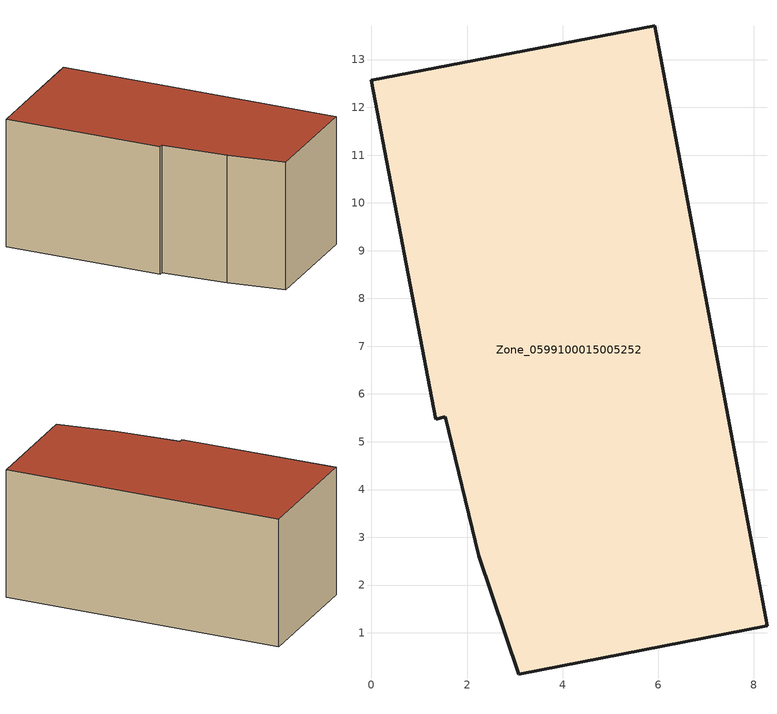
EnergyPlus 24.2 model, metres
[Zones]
Zone_0599100015005252
 floor ground (C_G): 1.54,5.52 1.35,5.47 0,12.57 5.93,13.71 8.28,1.15 3.08,0.13 2.24,2.61 z1.04
 wall outside (C_F): 8.28,1.15 5.93,13.71 0,12.57 1.35,5.47 1.54,5.52 2.24,2.61 3.08,0.13 8.28,1.15 z1.04:6.99
 roof outside (C_R): 3.08,0.13 8.28,1.15 5.93,13.71 0,12.57 1.35,5.47 1.54,5.52 2.24,2.61 z6.99
[BUILDING]
Pand.0599100015005252: North Axis=0; Terrain=City; Loads Convergence Tolerance Value=0.04; Temperature Convergence Tolerance Value=0.4; Solar Distribution=FullExterior; Maximum Number of Warmup Days=25; Minimum Number of Warmup Days=1
[Site:Location]
Rotterdam.The.Hague.AP_ZH_NLD Design_Conditions: Latitude=51.96; Longitude=4.45; Time Zone=1; Elevation=-4.5
[SITE:GROUNDTEMPERATURE:BUILDINGSURFACE]
18, 18, 18, 18, 18, 18, 18, 18, 18, 18, 18, 18
[MATERIAL] Thermal Absorptance=0.9; Solar Absorptance=0.7; Visible Absorptance=0.7
Name | Roughness | Thickness | Conductivity | Density | Specific Heat
G.TC.1946-1964 | MediumSmooth | 0.15 | 1 | 540 | 1210
F.TC.1946-1964 | Rough | 0.3 | 0.857143 | 1920 | 840
R.TC.1946-1964 | MediumRough | 0.2 | 0.235294 | 1500 | 1000
[CONSTRUCTION]
C_G: G.TC.1946-1964
C_F: F.TC.1946-1964
C_R: R.TC.1946-1964
[ZONE]
Zone_0599100015005252: Type=1; Multiplier=1; Ceiling Height=Autocalculate; Volume=Autocalculate; Floor Area=autocalculate; Part of Total Floor Area=Yes
[ZONEINFILTRATION:DESIGNFLOWRATE]
Infil_Zone_0599100015005252: Zone or ZoneList or Space or SpaceList=Zone_0599100015005252; Schedule=AlwaysOn; Design Flow Rate Calculation Method=Flow/Area; Flow Rate per Floor Area=0.003; Constant Term Coefficient=1; Temperature Term Coefficient=0; Velocity Term Coefficient=0; Velocity Squared Term Coefficient=0
[HVACTEMPLATE:ZONE:IDEALLOADSAIRSYSTEM]
Zone_0599100015005252: Maximum Heating Supply Air Temperature=50; Minimum Cooling Supply Air Temperature=13; Maximum Heating Supply Air Humidity Ratio=0.0156; Minimum Cooling Supply Air Humidity Ratio=0.0077; Heating Limit=NoLimit; Cooling Limit=NoLimit; Dehumidification Control Type=ConstantSensibleHeatRatio; Cooling Sensible Heat Ratio=0.7; Dehumidification Setpoint=60; Humidification Control Type=None; Humidification Setpoint=30; Outdoor Air Method=None; Outdoor Air Flow Rate per Person=0.00944; Outdoor Air Flow Rate per Zone Floor Area=0; Outdoor Air Flow Rate per Zone=0; Demand Controlled Ventilation Type=None; Outdoor Air Economizer Type=NoEconomizer; Heat Recovery Type=None; Sensible Heat Recovery Effectiveness=0.7; Latent Heat Recovery Effectiveness=0.65
[ZONECONTROL:THERMOSTAT]
ThermostatControl_Zone_0599100015005252: Zone or ZoneList=Zone_0599100015005252; Control Type Schedule=DualSetpointControlType; Control 1=Thermostat_Zone_0599100015005252; Temperature Difference Between Cutout And Setpoint=0
[THERMOSTATSETPOINT:DUALSETPOINT]
Thermostat_Zone_0599100015005252: Heating Setpoint Temperature Schedule=HeatingSetpoint_Zone_0599100015005252; Cooling Setpoint Temperature Schedule=CoolingSetpoint_Zone_0599100015005252
[SCHEDULE:COMPACT]
HeatingSetpoint_Zone_0599100015005252: Through: 12/31, For: AllDays, Until: 24:00, 21
CoolingSetpoint_Zone_0599100015005252: Through: 12/31, For: AllDays, Until: 24:00, 24
DualSetpointControlType: Through: 12/31, For: AllDays, Until: 24:00, 4
AlwaysOn: Through: 12/31, For: AllDays, Until: 24:00, 1
